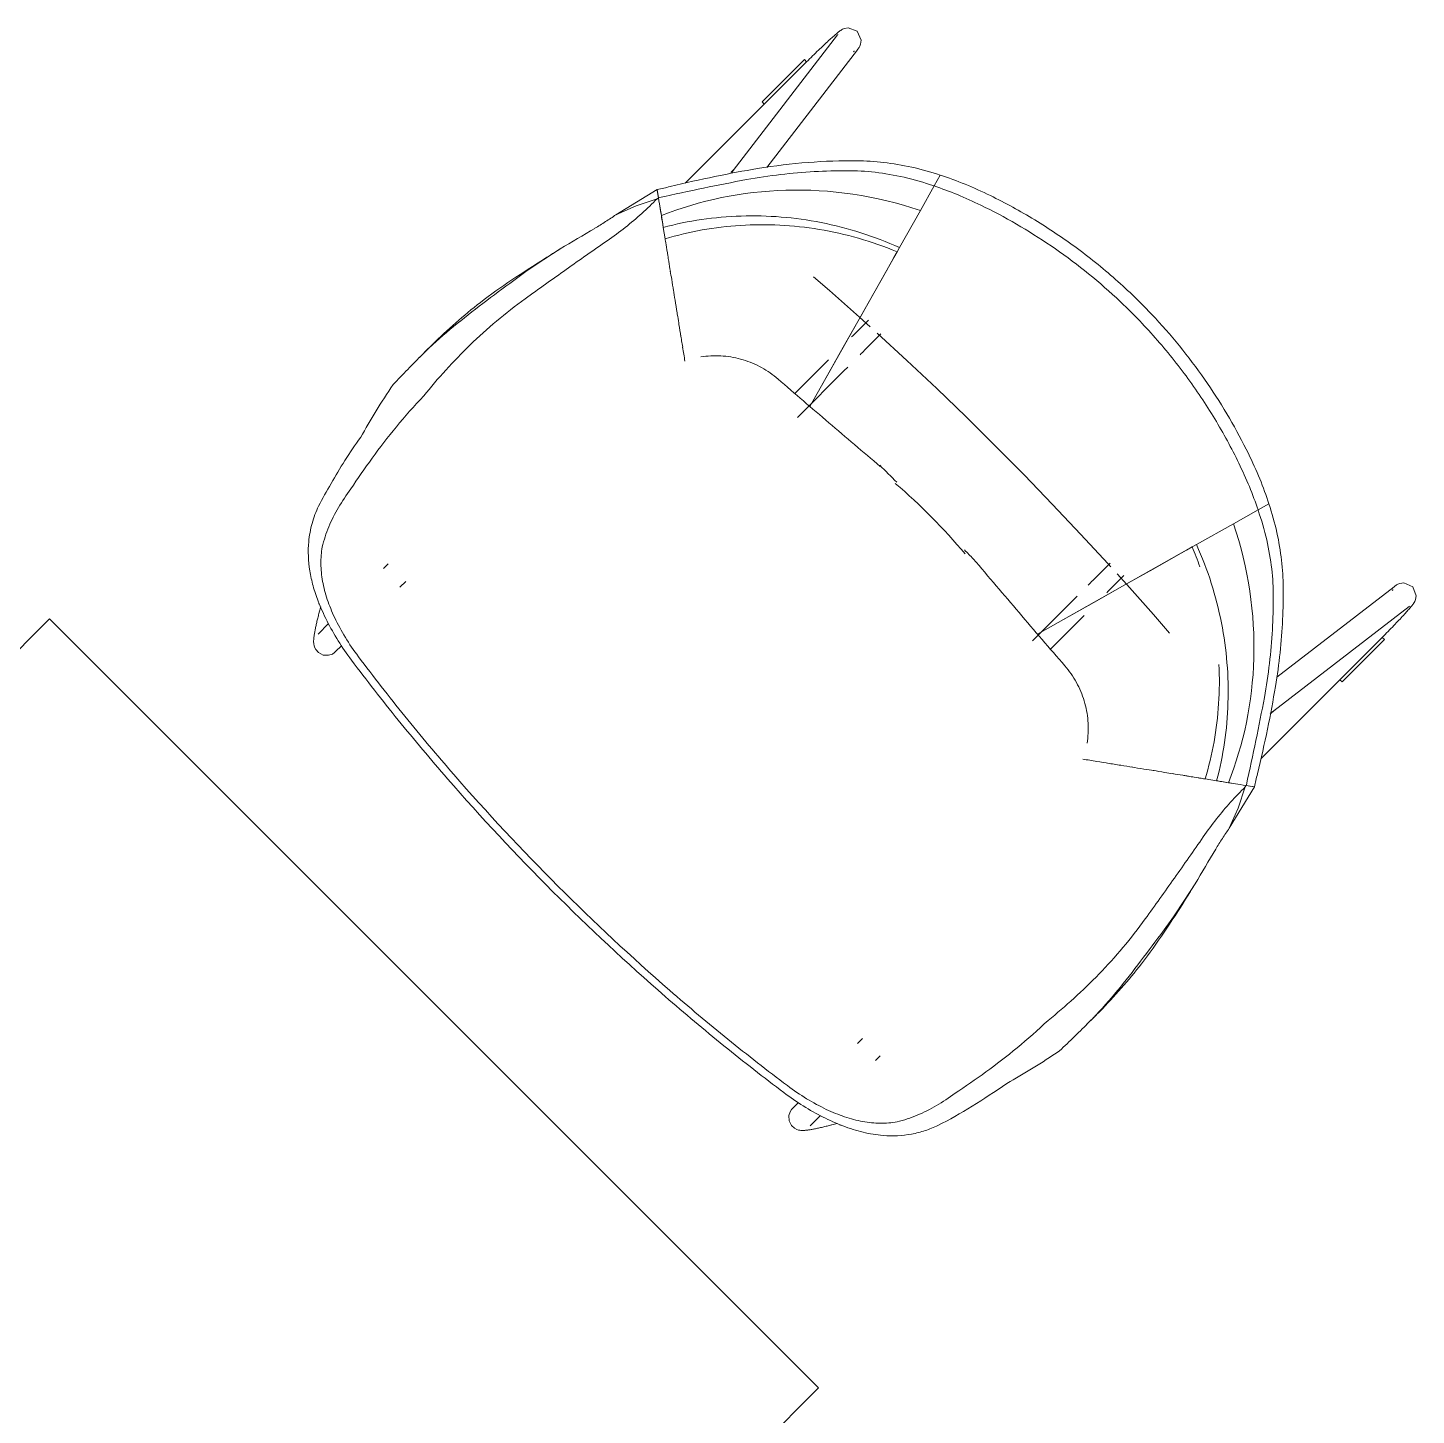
# Model space of a CAD drawing. Header units: millimetres. Extents: x 155927 to 317870, y -36033 to 97293.
# Drawn here: x 193011 to 193905, y 25931 to 26824 of the extents above; entities that cross this region are included whole.
import ezdxf

# ---------------------------------------------------------------- set-up
doc = ezdxf.new("R2010")
doc.units = ezdxf.units.MM
doc.header["$MEASUREMENT"] = 0
doc.layers.add('I-FURN', color=8, linetype='CONTINUOUS', lineweight=9)

msp = doc.modelspace()

# ---------------------------------------------------------------- linework, layer by layer
at = {"layer": 'I-FURN'}
for p, q in [((193531.78, 26820.12), (193531.28, 26819.7)), ((193532.26, 26820.51), (193531.78, 26820.12)), ((193532.71, 26820.87), (193532.26, 26820.51)), ((193533.16, 26821.22), (193532.71, 26820.87)), ((193533.6, 26821.55), (193533.16, 26821.22)), ((193534.07, 26821.87), (193533.6, 26821.55)), ((193534.6, 26822.22), (193534.07, 26821.87)), ((193535.3, 26822.61), (193534.6, 26822.22)), ((193536.45, 26823.1), (193535.3, 26822.61)), ((193538.96, 26823.57), (193536.45, 26823.1)), ((193544.62, 26821.48), (193538.96, 26823.57)), ((193544.62, 26821.48), (193547.26, 26815.65)), ((193532.11, 26819.07), (193464.9, 26731.81)), ((193522.35, 26811.57), (193521.49, 26810.76)), ((193523.19, 26812.36), (193522.35, 26811.57)), ((193524, 26813.13), (193523.19, 26812.36)), ((193524.8, 26813.87), (193524, 26813.13)), ((193525.56, 26814.59), (193524.8, 26813.87)), ((193526.31, 26815.27), (193525.56, 26814.59)), ((193527.03, 26815.93), (193526.31, 26815.27)), ((193527.72, 26816.56), (193527.03, 26815.93)), ((193528.38, 26817.16), (193527.72, 26816.56)), ((193529.02, 26817.73), (193528.38, 26817.16)), ((193529.63, 26818.27), (193529.02, 26817.73)), ((193530.21, 26818.78), (193529.63, 26818.27)), ((193530.76, 26819.25), (193530.21, 26818.78)), ((193531.28, 26819.7), (193530.76, 26819.25)), ((193532.15, 26819.12), (193532.11, 26819.07)), ((193532.27, 26819.27), (193532.15, 26819.12)), ((193532.31, 26819.33), (193532.27, 26819.27)), ((193545.95, 26810.96), (193545.6, 26810.42)), ((193546.35, 26811.69), (193545.95, 26810.96)), ((193546.85, 26812.91), (193546.35, 26811.69)), ((193547.26, 26815.65), (193546.85, 26812.91)), ((193510.74, 26803.14), (193483.48, 26775.87)), ((193486.55, 26733.69), (193544.79, 26809.3)), ((193510.79, 26803.09), (193512.15, 26801.72)), ((193513.06, 26802.6), (193512.07, 26801.62)), ((193514.04, 26803.56), (193513.06, 26802.6)), ((193515.02, 26804.52), (193514.04, 26803.56)), ((193515.98, 26805.46), (193515.02, 26804.52)), ((193516.94, 26806.38), (193515.98, 26805.46)), ((193517.88, 26807.29), (193516.94, 26806.38)), ((193518.8, 26808.19), (193517.88, 26807.29)), ((193519.72, 26809.07), (193518.8, 26808.19)), ((193520.61, 26809.92), (193519.72, 26809.07)), ((193521.49, 26810.76), (193520.61, 26809.92)), ((193542.59, 26808.28), (193542.3, 26808.05)), ((193542.81, 26808.46), (193542.59, 26808.28)), ((193542.97, 26808.57), (193542.81, 26808.46)), ((193544.95, 26809.51), (193544.79, 26809.3)), ((193545.27, 26809.95), (193544.95, 26809.51)), ((193545.6, 26810.42), (193545.27, 26809.95)), ((193507.86, 26797.44), (193433.9, 26723.48)), ((193508.08, 26797.66), (193507.86, 26797.44)), ((193512.15, 26801.72), (193507.88, 26797.45)), ((193509.08, 26798.66), (193508.08, 26797.66)), ((193510.08, 26799.65), (193509.08, 26798.66)), ((193511.08, 26800.64), (193510.08, 26799.65)), ((193512.07, 26801.62), (193511.08, 26800.64)), ((193484.89, 26774.46), (193483.52, 26775.83)), ((193463.38, 26730.33), (193465.36, 26732.32)), ((193464.9, 26731.81), (193464.12, 26730.64)), ((193594.2, 26721.75), (193585.34, 26706.04)), ((193585.34, 26706.04), (193594.2, 26721.75)), ((193594.2, 26721.75), (193596.18, 26725.27)), ((193594.2, 26721.75), (193596.18, 26725.27)), ((193596.18, 26725.27), (193598.15, 26728.77)), ((193596.18, 26725.27), (193598.15, 26728.77)), ((193402.36, 26708.99), (193415.88, 26713.52)), ((193416.02, 26719.52), (193402.71, 26711.4)), ((193415.88, 26713.52), (193416.79, 26714.1)), ((193416.79, 26714.1), (193415.92, 26719.48)), ((193415.92, 26719.46), (193416.79, 26714.12)), ((193416.02, 26718.88), (193416.78, 26714.16)), ((193416.79, 26714.12), (193417.27, 26714.22)), ((193402.71, 26711.4), (193389.41, 26703.27)), ((193389.41, 26703.27), (193402.36, 26708.99)), ((193418.64, 26702.67), (193417.67, 26708.7)), ((193585.34, 26706.04), (193571.89, 26682.16)), ((193571.89, 26682.16), (193585.34, 26706.04)), ((193419.34, 26698.35), (193418.64, 26702.67)), ((193419.87, 26695.1), (193419.34, 26698.35)), ((193421.07, 26687.72), (193419.87, 26695.1)), ((193343.01, 26674.42), (193353.62, 26681.26)), ((193514.25, 26579.86), (193570.36, 26679.45)), ((193570.36, 26679.45), (193568.29, 26675.77)), ((193571.89, 26682.16), (193570.36, 26679.45)), ((193570.36, 26679.45), (193571.89, 26682.16)), ((193332.34, 26667.25), (193343.01, 26674.42)), ((193568.29, 26675.77), (193563.48, 26667.23)), ((193321.02, 26659.08), (193332.34, 26667.25)), ((193516.61, 26663.25), (193526.88, 26654.38)), ((193563.48, 26667.23), (193556.19, 26654.29)), ((193526.88, 26654.38), (193546.26, 26637.23)), ((193556.19, 26654.29), (193546.78, 26637.59)), ((193546.78, 26637.59), (193535.76, 26618.02)), ((193551.91, 26635.44), (193541.62, 26625.15)), ((193546.26, 26637.23), (193552.98, 26631.18)), ((193541.02, 26624.55), (193541.62, 26625.15)), ((193550.11, 26616.67), (193559.96, 26626.52)), ((193557.5, 26627.08), (193576.75, 26609.38)), ((193268.87, 26617.29), (193262.93, 26611.35)), ((193535.76, 26618.02), (193523.68, 26596.59)), ((193548.01, 26614.57), (193547.28, 26613.84)), ((193548.73, 26615.29), (193548.01, 26614.57)), ((193549.43, 26615.99), (193548.73, 26615.29)), ((193550.11, 26616.67), (193549.43, 26615.99)), ((193445.59, 26611.9), (193444.1, 26611.69)), ((193526.29, 26609.82), (193504.61, 26588.14)), ((193547.28, 26613.84), (193546.54, 26613.09)), ((193576.75, 26609.38), (193595.87, 26591.37)), ((193506.2, 26572.76), (193537.02, 26603.58)), ((193523.68, 26596.59), (193514.25, 26579.86)), ((193537.75, 26604.31), (193537.02, 26603.58)), ((193538.57, 26605.13), (193537.75, 26604.31)), ((193595.87, 26591.37), (193614.83, 26573.08)), ((193614.83, 26573.08), (193633.61, 26554.54)), ((193633.61, 26554.54), (193652.17, 26535.79)), ((193559.24, 26542.01), (193559.53, 26541.22)), ((193652.17, 26535.79), (193670.49, 26516.84)), ((193670.49, 26516.84), (193688.53, 26497.73)), ((193809.73, 26517.19), (193806.23, 26515.21)), ((193809.73, 26517.19), (193806.23, 26515.21)), ((193787, 26504.38), (193802.71, 26513.23)), ((193802.71, 26513.23), (193787, 26504.38)), ((193806.23, 26515.21), (193802.71, 26513.23)), ((193806.23, 26515.21), (193802.71, 26513.23)), ((193763.12, 26490.93), (193787, 26504.38)), ((193787, 26504.38), (193763.12, 26490.93)), ((193760.41, 26489.4), (193660.83, 26433.29)), ((193688.53, 26497.73), (193706.26, 26478.5)), ((193756.73, 26487.33), (193760.41, 26489.4)), ((193760.41, 26489.4), (193763.12, 26490.93)), ((193763.12, 26490.93), (193760.41, 26489.4)), ((193735.25, 26475.22), (193748.2, 26482.52)), ((193748.2, 26482.52), (193756.73, 26487.33)), ((193242.78, 26478.47), (193239.9, 26475.58)), ((193707.48, 26479), (193697.63, 26469.15)), ((193706.26, 26478.5), (193708.04, 26476.54)), ((193718.19, 26465.3), (193712.14, 26472.02)), ((193718.55, 26465.82), (193735.25, 26475.22)), ((193250.42, 26463.48), (193254.1, 26467.15)), ((193693.39, 26464.9), (193694.14, 26465.66)), ((193694.14, 26465.66), (193694.89, 26466.4)), ((193694.89, 26466.4), (193695.62, 26467.13)), ((193695.62, 26467.13), (193696.33, 26467.85)), ((193696.33, 26467.85), (193697.03, 26468.54)), ((193697.03, 26468.54), (193697.63, 26469.15)), ((193698.99, 26454.79), (193718.55, 26465.82)), ((193706.11, 26460.66), (193716.4, 26470.95)), ((193735.34, 26445.92), (193718.19, 26465.3)), ((193890.26, 26463.83), (193814.75, 26405.66)), ((193890.47, 26463.98), (193890.26, 26463.83)), ((193890.91, 26464.31), (193890.47, 26463.98)), ((193891.38, 26464.64), (193890.91, 26464.31)), ((193891.93, 26464.98), (193891.38, 26464.64)), ((193892.65, 26465.38), (193891.93, 26464.98)), ((193893.87, 26465.89), (193892.65, 26465.38)), ((193896.62, 26466.3), (193893.87, 26465.89)), ((193902.44, 26463.66), (193896.62, 26466.3)), ((193902.44, 26463.66), (193904.53, 26458)), ((193684.54, 26456.06), (193657.51, 26429.02)), ((193677.55, 26442.72), (193698.99, 26454.79)), ((193684.54, 26456.06), (193685.36, 26456.88)), ((193685.36, 26456.88), (193686.18, 26457.7)), ((193706.11, 26460.66), (193705.43, 26459.98)), ((193889.24, 26461.62), (193889.01, 26461.34)), ((193889.42, 26461.85), (193889.24, 26461.62)), ((193889.54, 26462), (193889.42, 26461.85)), ((193903.18, 26453.64), (193902.84, 26453.11)), ((193903.57, 26454.34), (193903.18, 26453.64)), ((193904.06, 26455.49), (193903.57, 26454.34)), ((193904.53, 26458), (193904.06, 26455.49)), ((193197.68, 26444.38), (193197.86, 26445.1)), ((193197.86, 26445.1), (193198.05, 26445.82)), ((193198.41, 26452.65), (193197.91, 26452.79)), ((193198.05, 26445.82), (193198.24, 26446.54)), ((193198.24, 26446.54), (193198.43, 26447.26)), ((193198.43, 26447.26), (193198.48, 26447.46)), ((193199.39, 26450.86), (193198.48, 26447.46)), ((193669.1, 26423.65), (193690.78, 26445.33)), ((193745.77, 26433.85), (193735.34, 26445.92)), ((193812.77, 26383.94), (193900.03, 26451.15)), ((193895.55, 26444.6), (193894.83, 26443.83)), ((193896.23, 26445.35), (193895.55, 26444.6)), ((193896.89, 26446.06), (193896.23, 26445.35)), ((193897.52, 26446.76), (193896.89, 26446.06)), ((193898.12, 26447.42), (193897.52, 26446.76)), ((193898.69, 26448.06), (193898.12, 26447.42)), ((193899.23, 26448.66), (193898.69, 26448.06)), ((193899.74, 26449.24), (193899.23, 26448.66)), ((193900.22, 26449.8), (193899.74, 26449.24)), ((193900.08, 26451.19), (193900.03, 26451.15)), ((193900.23, 26451.31), (193900.08, 26451.19)), ((193900.66, 26450.32), (193900.22, 26449.8)), ((193900.29, 26451.35), (193900.23, 26451.31)), ((193901.08, 26450.82), (193900.66, 26450.32)), ((193901.47, 26451.3), (193901.08, 26450.82)), ((193901.84, 26451.75), (193901.47, 26451.3)), ((193902.18, 26452.2), (193901.84, 26451.75)), ((193902.51, 26452.64), (193902.18, 26452.2)), ((193902.84, 26453.11), (193902.51, 26452.64)), ((193024.83, 26443.09), (192529.86, 25948.11)), ((193519.81, 25948.11), (193024.83, 26443.09)), ((193195.62, 26435.13), (193195.73, 26435.72)), ((193195.73, 26435.72), (193195.85, 26436.32)), ((193195.85, 26436.32), (193195.97, 26436.93)), ((193195.97, 26436.93), (193196.1, 26437.56)), ((193196.1, 26437.56), (193196.24, 26438.2)), ((193196.24, 26438.2), (193196.38, 26438.85)), ((193196.38, 26438.85), (193196.52, 26439.51)), ((193196.52, 26439.51), (193196.67, 26440.18)), ((193196.67, 26440.18), (193196.83, 26440.86)), ((193196.83, 26440.86), (193196.99, 26441.55)), ((193196.99, 26441.55), (193197.16, 26442.25)), ((193197.16, 26442.25), (193197.33, 26442.95)), ((193197.33, 26442.95), (193197.5, 26443.66)), ((193197.5, 26443.66), (193197.68, 26444.38)), ((193204.4, 26440.08), (193197.7, 26433.38)), ((193660.83, 26433.29), (193677.55, 26442.72)), ((193887.35, 26435.97), (193886.42, 26435.02)), ((193888.26, 26436.92), (193887.35, 26435.97)), ((193889.15, 26437.84), (193888.26, 26436.92)), ((193890.03, 26438.76), (193889.15, 26437.84)), ((193890.88, 26439.65), (193890.03, 26438.76)), ((193891.72, 26440.53), (193890.88, 26439.65)), ((193892.53, 26441.39), (193891.72, 26440.53)), ((193893.33, 26442.22), (193892.53, 26441.39)), ((193894.09, 26443.04), (193893.33, 26442.22)), ((193894.83, 26443.83), (193894.09, 26443.04)), ((193194.83, 26428.62), (193194.84, 26429.11)), ((193194.84, 26428.1), (193194.83, 26428.62)), ((193194.84, 26429.11), (193194.86, 26429.58)), ((193194.87, 26427.52), (193194.84, 26428.1)), ((193194.86, 26429.58), (193194.89, 26430.04)), ((193194.95, 26426.85), (193194.87, 26427.52)), ((193194.89, 26430.04), (193194.93, 26430.5)), ((193194.93, 26430.5), (193194.98, 26430.97)), ((193195.11, 26426), (193194.95, 26426.85)), ((193194.98, 26430.97), (193195.04, 26431.44)), ((193195.04, 26431.44), (193195.1, 26431.93)), ((193195.1, 26431.93), (193195.17, 26432.43)), ((193195.17, 26432.43), (193195.25, 26432.94)), ((193195.25, 26432.94), (193195.33, 26433.47)), ((193195.33, 26433.47), (193195.42, 26434.01)), ((193195.42, 26434.01), (193195.52, 26434.56)), ((193195.52, 26434.56), (193195.62, 26435.13)), ((193804.45, 26352.94), (193878.4, 26426.9)), ((193856.84, 26402.51), (193884.1, 26429.78)), ((193878.62, 26427.12), (193878.4, 26426.9)), ((193878.41, 26426.92), (193882.68, 26431.19)), ((193879.62, 26428.12), (193878.62, 26427.12)), ((193880.61, 26429.12), (193879.62, 26428.12)), ((193881.6, 26430.11), (193880.61, 26429.12)), ((193882.59, 26431.11), (193881.6, 26430.11)), ((193883.56, 26432.1), (193882.59, 26431.11)), ((193882.68, 26431.19), (193884.05, 26429.82)), ((193884.52, 26433.08), (193883.56, 26432.1)), ((193885.48, 26434.05), (193884.52, 26433.08)), ((193886.42, 26435.02), (193885.48, 26434.05)), ((193195.46, 26424.89), (193195.11, 26426)), ((193196.23, 26423.37), (193195.46, 26424.89)), ((193197.93, 26421.45), (193196.23, 26423.37)), ((193201, 26419.86), (193197.93, 26421.45)), ((193201, 26419.86), (193204.46, 26419.7)), ((193204.46, 26419.7), (193206.89, 26420.51)), ((193206.89, 26420.51), (193208.32, 26421.44)), ((193208.32, 26421.44), (193209.01, 26422.07)), ((193209.01, 26422.07), (193212.8, 26425.86)), ((193856.79, 26402.56), (193855.42, 26403.93)), ((193813.25, 26384.37), (193810.58, 26381.7)), ((193812.77, 26383.94), (193811.6, 26383.16)), ((193692.66, 26363.14), (193692.86, 26364.62)), ((193776.07, 26338.91), (193768.68, 26340.1)), ((193779.31, 26338.38), (193776.07, 26338.91)), ((193783.63, 26337.68), (193779.31, 26338.38)), ((193789.66, 26336.7), (193783.63, 26337.68)), ((193794.48, 26334.92), (193789.95, 26321.4)), ((193792.36, 26321.75), (193800.48, 26335.06)), ((193794.48, 26334.92), (193795.06, 26335.83)), ((193800.44, 26334.96), (193795.06, 26335.83)), ((193795.18, 26336.31), (193795.09, 26335.83)), ((193795.09, 26335.83), (193800.42, 26334.96)), ((193795.12, 26335.82), (193800.42, 26334.96)), ((193784.23, 26308.45), (193792.36, 26321.75)), ((193789.95, 26321.4), (193784.23, 26308.45)), ((193762.22, 26272.65), (193755.38, 26262.05)), ((193755.38, 26262.05), (193748.21, 26251.38)), ((193748.21, 26251.38), (193740.05, 26240.06)), ((193692.31, 26181.97), (193698.25, 26187.91)), ((193548.11, 26173.14), (193544.88, 26169.9)), ((193556.54, 26158.93), (193559.43, 26161.82)), ((193506.82, 26131.84), (193503.03, 26128.05)), ((193500.66, 26123.5), (193501.47, 26125.93)), ((193500.82, 26120.04), (193500.66, 26123.5)), ((193501.47, 26125.93), (193502.41, 26127.36)), ((193502.41, 26127.36), (193503.03, 26128.05)), ((193514.35, 26116.74), (193521.04, 26123.43)), ((193500.82, 26120.04), (193502.41, 26116.97)), ((193502.41, 26116.97), (193504.33, 26115.27)), ((193504.33, 26115.27), (193505.85, 26114.5)), ((193505.85, 26114.5), (193506.96, 26114.15)), ((193506.96, 26114.15), (193507.81, 26113.99)), ((193507.81, 26113.99), (193508.49, 26113.91)), ((193508.49, 26113.91), (193509.07, 26113.88)), ((193509.07, 26113.88), (193509.59, 26113.87)), ((193509.59, 26113.87), (193510.07, 26113.88)), ((193510.07, 26113.88), (193510.54, 26113.9)), ((193510.54, 26113.9), (193511, 26113.93)), ((193511, 26113.93), (193511.46, 26113.97)), ((193511.46, 26113.97), (193511.93, 26114.02)), ((193511.93, 26114.02), (193512.4, 26114.07)), ((193512.4, 26114.07), (193512.89, 26114.14)), ((193512.89, 26114.14), (193513.39, 26114.21)), ((193513.39, 26114.21), (193513.9, 26114.28)), ((193513.9, 26114.28), (193514.43, 26114.37)), ((193514.43, 26114.37), (193514.97, 26114.46)), ((193514.97, 26114.46), (193515.53, 26114.56)), ((193515.53, 26114.56), (193516.1, 26114.66)), ((193516.1, 26114.66), (193516.68, 26114.77)), ((193516.68, 26114.77), (193517.28, 26114.89)), ((193517.28, 26114.89), (193517.89, 26115.01)), ((193517.89, 26115.01), (193518.52, 26115.14)), ((193518.52, 26115.14), (193519.16, 26115.27)), ((193519.16, 26115.27), (193519.81, 26115.41)), ((193519.81, 26115.41), (193520.47, 26115.56)), ((193520.47, 26115.56), (193521.14, 26115.71)), ((193521.14, 26115.71), (193521.83, 26115.87)), ((193521.83, 26115.87), (193522.52, 26116.03)), ((193522.52, 26116.03), (193523.21, 26116.19)), ((193523.21, 26116.19), (193523.92, 26116.36)), ((193523.92, 26116.36), (193524.63, 26116.54)), ((193524.63, 26116.54), (193525.34, 26116.72)), ((193525.34, 26116.72), (193526.06, 26116.9)), ((193526.06, 26116.9), (193526.78, 26117.09)), ((193526.78, 26117.09), (193527.5, 26117.27)), ((193527.5, 26117.27), (193528.22, 26117.47)), ((193528.22, 26117.47), (193528.42, 26117.52)), ((193528.42, 26117.52), (193531.82, 26118.43)), ((193533.75, 26116.95), (193533.61, 26117.45)), ((193024.83, 25453.14), (193519.81, 25948.11))]:
    msp.add_line(p, q, dxfattribs=at)
msp.add_arc((193325.1, 26244.14), 376.15, 39.79921, 49.52933, dxfattribs=at)
for centre, major_axis, ratio, start_param, end_param in [((193456.14, 27220.46), (-411.51, -411.51), 0.743145, 0.853184, 0.869724), ((196124.46, 22154.94), (-3756.55, 3756.55), 0.981627, 6.037909, 6.042851), ((195070.12, 22398.51), (-4235.43, -4235.43), 0.743145, 4.404602, 4.406583), ((194301.42, 26375.17), (-411.51, -411.51), 0.743145, 5.413461, 5.430001), ((189235.9, 29043.5), (-3756.55, 3756.55), 0.981627, 3.381927, 3.386869), ((189479.47, 27989.15), (-4235.43, -4235.43), 0.743145, 1.876602, 1.878583)]:
    msp.add_ellipse(centre, major_axis=major_axis, ratio=ratio, start_param=start_param, end_param=end_param, dxfattribs=at)
for points in [[(193480.57, 26732.97), (193471.62, 26731.45), (193453.25, 26728.04), (193434.11, 26723.74), (193424.38, 26721.33)], [(193473.42, 26725.82), (193480.81, 26727.13), (193495.48, 26729.31), (193517.1, 26731.19), (193531.25, 26731.6), (193538.26, 26731.58)], [(193544.61, 26737.93), (193534.27, 26738.06), (193513.26, 26737.36), (193491.58, 26734.75), (193480.57, 26732.97)], [(193538.26, 26731.58), (193544.15, 26731.6), (193556.15, 26730.88), (193574.94, 26727.72), (193587.73, 26723.99), (193594.2, 26721.75)], [(193598.15, 26728.77), (193591.95, 26730.81), (193579.7, 26734.24), (193561.71, 26737.18), (193550.24, 26737.9), (193544.61, 26737.93)], [(193417.27, 26714.22), (193426.96, 26716.42), (193446.05, 26720.51), (193464.43, 26724.11), (193473.42, 26725.82)], [(193624.27, 26709.39), (193619.23, 26711.84), (193609.16, 26716.35), (193599.16, 26720.09), (193594.2, 26721.75)], [(193598.15, 26728.77), (193603.47, 26727.02), (193614.19, 26723.06), (193625.01, 26718.19), (193630.43, 26715.55)], [(193383.77, 26686.49), (193387.77, 26689.26), (193395.51, 26694.98), (193406.33, 26704.03), (193412.82, 26710.32), (193415.88, 26713.52)], [(193416.78, 26714.16), (193416.57, 26715.45), (193416.31, 26717.07), (193416.02, 26718.89)], [(193416.79, 26714.1), (193417.23, 26711.4), (193417.6, 26709.1), (193417.91, 26707.19)], [(193585.34, 26706.04), (193556.63, 26715.61), (193497.71, 26724.03), (193443.23, 26712.47), (193418.64, 26702.67)], [(193417.91, 26707.19), (193418.22, 26705.28), (193418.46, 26703.78), (193418.64, 26702.67)], [(193389.41, 26703.27), (193387.22, 26701.74), (193382.76, 26698.74), (193378.12, 26695.88), (193375.77, 26694.49)], [(193418.64, 26702.67), (193418.91, 26701.05), (193419.14, 26699.61), (193419.34, 26698.35)], [(193419.34, 26698.35), (193419.55, 26697.09), (193419.72, 26696.01), (193419.87, 26695.1)], [(193571.89, 26682.16), (193555.61, 26689.44), (193521.74, 26700.16), (193469.74, 26704.35), (193436.05, 26699.38), (193419.87, 26695.1)], [(193570.36, 26679.45), (193554.05, 26686.2), (193520.33, 26695.78), (193469.24, 26698.29), (193436.61, 26692.39), (193421.07, 26687.72)], [(193330.99, 26649.12), (193339.72, 26655.44), (193357.25, 26667.98), (193374.91, 26680.35), (193383.77, 26686.49)], [(193422.85, 26676.71), (193422.38, 26679.63), (193421.59, 26684.5), (193421.18, 26687.01), (193421.07, 26687.72)], [(193422.81, 26676.92), (193423, 26675.77), (193423.2, 26674.55), (193423.41, 26673.25)], [(193343.73, 26675.14), (193336.52, 26670.61), (193322.3, 26661.45), (193308.72, 26651.81), (193302.16, 26646.81)], [(193424.48, 26666.62), (193424.1, 26668.99), (193423.75, 26671.14), (193423.42, 26673.17)], [(193265.08, 26613.49), (193270.6, 26618.97), (193282.31, 26629.44), (193301.28, 26644.4), (193314.41, 26654.17), (193321.02, 26659.08)], [(193424.42, 26667.02), (193424.7, 26665.29), (193424.99, 26663.48), (193425.3, 26661.6)], [(193426.49, 26654.24), (193426.08, 26656.79), (193425.67, 26659.27), (193425.29, 26661.62)], [(193426.39, 26654.86), (193426.73, 26652.73), (193427.09, 26650.53), (193427.46, 26648.27)], [(193265.67, 26586.66), (193270.21, 26592.27), (193279.75, 26603.36), (193295.31, 26619.58), (193312.34, 26634.99), (193324.62, 26644.53), (193330.99, 26649.12)], [(193302.16, 26646.81), (193296.74, 26642.55), (193286.15, 26633.82), (193276.19, 26624.58), (193271.4, 26619.81)], [(193428.77, 26640.15), (193428.32, 26642.93), (193427.88, 26645.64), (193427.46, 26648.27)], [(193271.4, 26619.81), (193269.29, 26617.72), (193267.2, 26615.62), (193265.11, 26613.51)], [(193433.83, 26608.89), (193433.34, 26611.95), (193432.85, 26614.98), (193432.36, 26617.96)], [(193246.06, 26593.92), (193249.1, 26597.19), (193255.33, 26603.71), (193261.79, 26610.23), (193265.08, 26613.49)], [(193493.81, 26597.41), (193490.52, 26600.25), (193483.36, 26605.23), (193471.36, 26610.3), (193458.57, 26612.74), (193449.87, 26612.5), (193445.59, 26611.9)], [(193559.53, 26541.22), (193548.46, 26550.6), (193526.44, 26569.35), (193504.65, 26588.06), (193493.81, 26597.41)], [(193246.06, 26593.92), (193242.19, 26588.28), (193234.83, 26576.98), (193228.24, 26565.64), (193225.15, 26559.98)], [(193218.79, 26526.73), (193223.06, 26533.29), (193232.26, 26546.52), (193247.69, 26566.8), (193259.47, 26580.07), (193265.67, 26586.66)], [(193225.15, 26559.98), (193221.56, 26555.01), (193214.75, 26545.1), (193205.89, 26530.17), (193200.55, 26520.52), (193198.05, 26515.75)], [(193802.71, 26513.23), (193801.05, 26518.2), (193797.32, 26528.2), (193792.8, 26538.27), (193790.36, 26543.31)], [(193796.51, 26549.46), (193799.16, 26544.05), (193804.02, 26533.23), (193807.99, 26522.51), (193809.73, 26517.19)], [(193570.17, 26531.08), (193566.53, 26534.72), (193562.88, 26538.36), (193559.24, 26542.01)], [(193200.37, 26489.4), (193201.45, 26493.85), (193204.24, 26502.53), (193210.61, 26514.84), (193215.87, 26522.82), (193218.79, 26526.73)], [(193818.89, 26463.65), (193818.87, 26469.28), (193818.14, 26480.75), (193815.2, 26498.73), (193811.78, 26510.99), (193809.73, 26517.19)], [(193802.71, 26513.23), (193804.95, 26506.77), (193808.68, 26493.97), (193811.84, 26475.19), (193812.56, 26463.19), (193812.54, 26457.3)], [(193783.63, 26337.68), (193793.43, 26362.27), (193804.99, 26416.75), (193796.58, 26475.67), (193787, 26504.38)], [(193208.4, 26443.86), (193206.52, 26447.8), (193203.34, 26455.62), (193200.31, 26467.3), (193199.21, 26478.65), (193199.76, 26485.86), (193200.37, 26489.4)], [(193765.23, 26476.72), (193763.75, 26480.98), (193762.14, 26485.21), (193760.41, 26489.4)], [(193776.07, 26338.91), (193780.35, 26355.08), (193785.31, 26388.78), (193781.12, 26440.78), (193770.41, 26474.65), (193763.12, 26490.93)], [(193619.45, 26481.8), (193617.54, 26483.71), (193615.64, 26485.61), (193613.74, 26487.51)], [(193678.37, 26412.84), (193668.57, 26424.21), (193648.94, 26447.07), (193629.28, 26470.18), (193619.45, 26481.8)], [(193813.94, 26399.61), (193815.13, 26406.92), (193817.09, 26421.41), (193818.69, 26442.71), (193818.96, 26456.71), (193818.89, 26463.65)], [(193197.78, 26454.47), (193199.43, 26450.22), (193203.21, 26441.75), (193210.41, 26428.96), (193216.1, 26420.68), (193219.17, 26416.58)], [(193812.54, 26457.3), (193812.56, 26450.29), (193812.15, 26436.13), (193810.28, 26414.54), (193808.1, 26399.86), (193806.78, 26392.45)], [(193223.67, 26418.8), (193220.61, 26422.89), (193215, 26431.16), (193210.43, 26439.59), (193208.4, 26443.86)], [(193692.86, 26364.62), (193693.46, 26368.92), (193693.7, 26377.63), (193691.26, 26390.42), (193686.18, 26402.42), (193681.2, 26409.56), (193678.37, 26412.84)], [(193806.78, 26392.45), (193805.08, 26383.48), (193801.48, 26365.11), (193797.39, 26346.01), (193795.18, 26336.31)], [(193802.29, 26343.42), (193804.71, 26353.2), (193809.02, 26372.39), (193812.42, 26390.71), (193813.94, 26399.61)], [(193698.93, 26351.4), (193695.94, 26351.89), (193692.92, 26352.38), (193689.85, 26352.87)], [(193706.96, 26350.1), (193704.31, 26350.53), (193701.61, 26350.97), (193698.89, 26351.41)], [(193714.43, 26348.89), (193711.61, 26349.35), (193708.77, 26349.81), (193705.85, 26350.28)], [(193721.98, 26347.67), (193719.51, 26348.07), (193717.01, 26348.47), (193714.46, 26348.89)], [(193729.24, 26346.49), (193726.61, 26346.92), (193723.88, 26347.36), (193721.11, 26347.81)], [(193735.83, 26345.43), (193733.69, 26345.77), (193731.48, 26346.13), (193729.23, 26346.49)], [(193742.56, 26344.33), (193740.21, 26344.72), (193737.76, 26345.11), (193735.2, 26345.53)], [(193747.99, 26343.46), (193746.26, 26343.74), (193744.45, 26344.03), (193742.57, 26344.33)], [(193754.21, 26342.45), (193752.17, 26342.78), (193749.95, 26343.14), (193747.59, 26343.52)], [(193764.94, 26340.71), (193764.72, 26340.74), (193764.5, 26340.78), (193764.27, 26340.82)], [(193779.31, 26338.38), (193778.05, 26338.59), (193776.97, 26338.76), (193776.07, 26338.91)], [(193783.63, 26337.68), (193782.01, 26337.94), (193780.57, 26338.18), (193779.31, 26338.38)], [(193788.15, 26336.95), (193786.25, 26337.26), (193784.74, 26337.5), (193783.63, 26337.68)], [(193767.45, 26302.81), (193770.22, 26306.81), (193775.95, 26314.54), (193784.99, 26325.37), (193791.28, 26331.86), (193794.48, 26334.92)], [(193795.06, 26335.83), (193792.36, 26336.27), (193790.06, 26336.64), (193788.16, 26336.95)], [(193795.12, 26335.82), (193796.55, 26335.59), (193798.31, 26335.3), (193800.42, 26334.96)], [(193730.08, 26250.02), (193736.4, 26258.76), (193748.95, 26276.29), (193761.31, 26293.95), (193767.45, 26302.81)], [(193784.23, 26308.45), (193782.7, 26306.26), (193779.7, 26301.79), (193776.84, 26297.16), (193775.45, 26294.81)], [(193727.77, 26221.2), (193732.77, 26227.76), (193742.41, 26241.34), (193751.58, 26255.56), (193756.11, 26262.77)], [(193667.62, 26184.71), (193673.23, 26189.25), (193684.32, 26198.79), (193700.55, 26214.35), (193715.95, 26231.38), (193725.49, 26243.66), (193730.08, 26250.02)], [(193740.05, 26240.06), (193735.13, 26233.45), (193725.36, 26220.32), (193710.4, 26201.35), (193699.94, 26189.64), (193694.46, 26184.12)], [(193700.77, 26190.43), (193705.54, 26195.23), (193714.79, 26205.19), (193723.51, 26215.78), (193727.77, 26221.2)], [(193694.47, 26184.14), (193696.58, 26186.23), (193698.68, 26188.33), (193700.77, 26190.43)], [(193607.69, 26137.83), (193614.25, 26142.1), (193627.47, 26151.3), (193647.76, 26166.72), (193661.03, 26178.5), (193667.62, 26184.71)], [(193694.46, 26184.12), (193691.19, 26180.83), (193684.67, 26174.36), (193678.15, 26168.14), (193674.88, 26165.1)], [(193674.88, 26165.1), (193669.26, 26161.24), (193657.97, 26153.89), (193646.62, 26147.29), (193640.94, 26144.18)], [(193499.76, 26142.71), (193503.85, 26139.65), (193512.12, 26134.04), (193520.56, 26129.47), (193524.82, 26127.44)], [(193640.94, 26144.18), (193633.45, 26138.87), (193618.57, 26129.02), (193603.95, 26120.78), (193596.71, 26117.08)], [(193535.44, 26116.82), (193531.18, 26118.47), (193522.71, 26122.25), (193509.93, 26129.44), (193501.65, 26135.13), (193497.54, 26138.21)], [(193570.37, 26119.41), (193574.78, 26120.48), (193583.43, 26123.26), (193595.79, 26129.63), (193603.77, 26134.9), (193607.69, 26137.83)], [(193524.82, 26127.44), (193528.76, 26125.56), (193536.58, 26122.38), (193548.26, 26119.35), (193559.61, 26118.24), (193566.82, 26118.8), (193570.37, 26119.41)]]:
    msp.add_open_spline(points, degree=3, dxfattribs=at)
for points, knots in [([(193630.43, 26715.55), (193640.06, 26710.84), (193659.09, 26700.41), (193686.73, 26681.91), (193712.87, 26660.65), (193741.89, 26632.18), (193765.74, 26602.25), (193784.55, 26572.43), (193792.74, 26557.18), (193796.51, 26549.46)], [-1, -1, -1, -1, -0.861111, -0.722222, -0.583333, -0.444444, -0.222222, -0.111111, 0, 0, 0, 0]), ([(193790.36, 26543.31), (193785.67, 26552.97), (193775.29, 26572.03), (193756.83, 26599.72), (193735.59, 26625.89), (193707.11, 26654.92), (193677.14, 26678.74), (193647.27, 26697.5), (193631.99, 26705.65), (193624.27, 26709.39)], [-1, -1, -1, -1, -0.861111, -0.722222, -0.583333, -0.444444, -0.222222, -0.111111, 0, 0, 0, 0]), ([(193428.63, 26641.02), (193428.73, 26640.42), (193429.12, 26637.99), (193429.53, 26635.45), (193429.84, 26633.53), (193429.85, 26633.47)], [0.71428571, 0.71428571, 0.71428571, 0.71428571, 0.73214286, 0.78571429, 0.78716796, 0.78716796, 0.78716796, 0.78716796]), ([(193431.24, 26624.89), (193430.82, 26627.5), (193430.35, 26630.37), (193429.9, 26633.19), (193429.85, 26633.47)], [-0.85714286, -0.85714286, -0.85714286, -0.85714286, -0.78571429, -0.77790979, -0.77790979, -0.77790979, -0.77790979]), ([(193431.06, 26626), (193431.27, 26624.72), (193431.7, 26622.06), (193432.14, 26619.35), (193432.37, 26617.95)], [0.85714286, 0.85714286, 0.85714286, 0.85714286, 0.89285714, 0.93070121, 0.93070121, 0.93070121, 0.93070121]), ([(193198.05, 26515.75), (193196.31, 26512.13), (193193.54, 26504.7), (193190.96, 26490.89), (193191.47, 26477.28), (193194.31, 26464.33), (193196.5, 26457.78), (193197.78, 26454.47)], [0, 0, 0, 0, 0.2, 0.4, 0.7, 0.85, 1, 1, 1, 1]), ([(193223.67, 26418.8), (193233.36, 26405.9), (193253.27, 26380.39), (193295.25, 26330.4), (193351.3, 26270.34), (193411.36, 26214.29), (193461.34, 26172.32), (193486.86, 26152.4), (193499.76, 26142.71)], [-1, -1, -1, -1, -0.875, -0.75, -0.5, -0.25, -0.125, 0, 0, 0, 0]), ([(193497.54, 26138.21), (193484.54, 26147.99), (193458.81, 26168.08), (193408.42, 26210.4), (193347.88, 26266.92), (193291.36, 26327.47), (193249.03, 26377.85), (193228.95, 26403.58), (193219.17, 26416.58)], [-1, -1, -1, -1, -0.875, -0.75, -0.5, -0.25, -0.125, 0, 0, 0, 0]), ([(193768.68, 26340.1), (193773.35, 26355.65), (193777.78, 26380.12), (193777.95, 26405.4), (193777.52, 26413.86)], [0, 0, 0, 0, 0.3333333, 0.5000122, 0.5000122, 0.5000122, 0.5000122]), ([(193757.88, 26341.85), (193757.17, 26341.97), (193755.98, 26342.16), (193754.71, 26342.37), (193754.22, 26342.45)], [-0.71428571, -0.71428571, -0.71428571, -0.71428571, -0.67857143, -0.65678994, -0.65678994, -0.65678994, -0.65678994]), ([(193768.68, 26340.1), (193768.15, 26340.19), (193766.49, 26340.46), (193762.47, 26341.11), (193759.13, 26341.65), (193757.68, 26341.89)], [-1, -1, -1, -1, -0.8928571, -0.7857143, -0.7142857, -0.7142857, -0.7142857, -0.7142857]), ([(193596.71, 26117.08), (193594, 26115.79), (193588.46, 26113.57), (193576.87, 26110.62), (193563.56, 26109.94), (193548.55, 26112.36), (193539.85, 26115.11), (193535.44, 26116.82)], [-1, -1, -1, -1, -0.85, -0.7, -0.4, -0.2, 0, 0, 0, 0])]:
    msp.add_open_spline(points, degree=3, knots=knots, dxfattribs=at)

doc.saveas('drawing.dxf')
